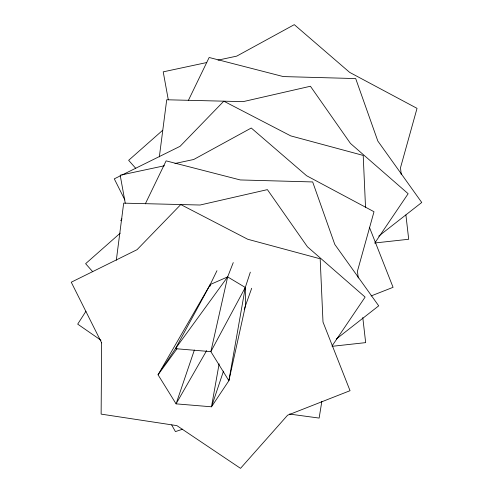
<?xml version="1.0" encoding="UTF-8"?>
<svg xmlns="http://www.w3.org/2000/svg" width="493" height="493" viewBox="0 0 493 493"><rect width="100%" height="100%" fill="white"/><g stroke="black" fill="none" stroke-linecap="round" stroke-linejoin="round"><path stroke-width="0.74" d="M116.311 260.261L123.681 203.147L200.072 205.02L267.397 189.626L307.429 246.796L365.122 297.088L332.146 345.846M159.338 156.891L166.714 99.771L243.098 101.65L310.424 86.25L350.455 143.426L408.149 193.718L374.748 243.111M321.837 401.407L319.131 418.076L289.459 414.058M250.327 272.161L245.286 287.462L228.881 380.695L211.491 406.805L176.075 403.853L158.05 374.791L210.234 284.541L216.963 270.688M219.114 363.828L211.491 406.805L223.477 371.149M233.257 262.59L227.655 276.9L210.856 351.632L228.881 380.695L245.496 305.666L251.689 288.257M244.269 309.302L245.496 305.666L245.286 287.462L227.655 276.9L210.234 284.541L175.44 348.68L158.05 374.791L177.018 348.705M194.371 350.024L176.075 403.853L206.659 350.591M188.363 100.449L209.149 57.49L283.29 76.575L355.693 78.572L377.823 141.041L421.743 202.475L378.673 236.165M145.336 203.825L166.116 160.866L240.257 179.945L312.667 181.942L334.79 244.411L378.71 305.845L336.251 339.061M245.286 287.462L210.856 351.632L175.44 348.68L227.655 276.9M120.73 220.759L121.968 218.824M85.961 311.237L77.697 324.129L100.973 340.262M162.708 130.251L128.648 160.317L135.766 168.359M120.255 233.115L85.622 263.687L92.733 271.729M120.458 175.791L114.29 178.842L124.871 199.967M121.826 175.114L180.081 146.31L223.81 101.182L290.765 135.895L363.205 155.424L365.523 207.233M371.069 295.96L393.075 287.32L369.411 227.248M182.706 429.181L175.422 431.597L171.675 424.948M206.733 62.537L163.214 71.849L168.298 99.802M217.992 60.134L236.751 56.122L294.296 24.65L349.617 72.354L417.035 108.355L400.489 167.78L401.271 174.627M164.459 165.753L120.181 175.218L125.265 203.178M174.96 163.503L193.724 159.492L251.264 128.02L306.591 175.724L374.008 211.725L357.456 271.15L358.245 277.997M375.118 242.95L408.697 239.259L405.899 214.923M332.091 346.32L365.664 342.629L362.78 317.535M210.234 284.541L210.252 286.057M101.638 342.863L101.127 414.114L176.901 425.632L240.522 468.35L287.585 415.217L350.042 390.69L323.001 322.034L320.173 258.794L247.739 239.265L180.783 204.558L137.054 249.68L71.257 282.212L101.638 342.863"/></g></svg>
